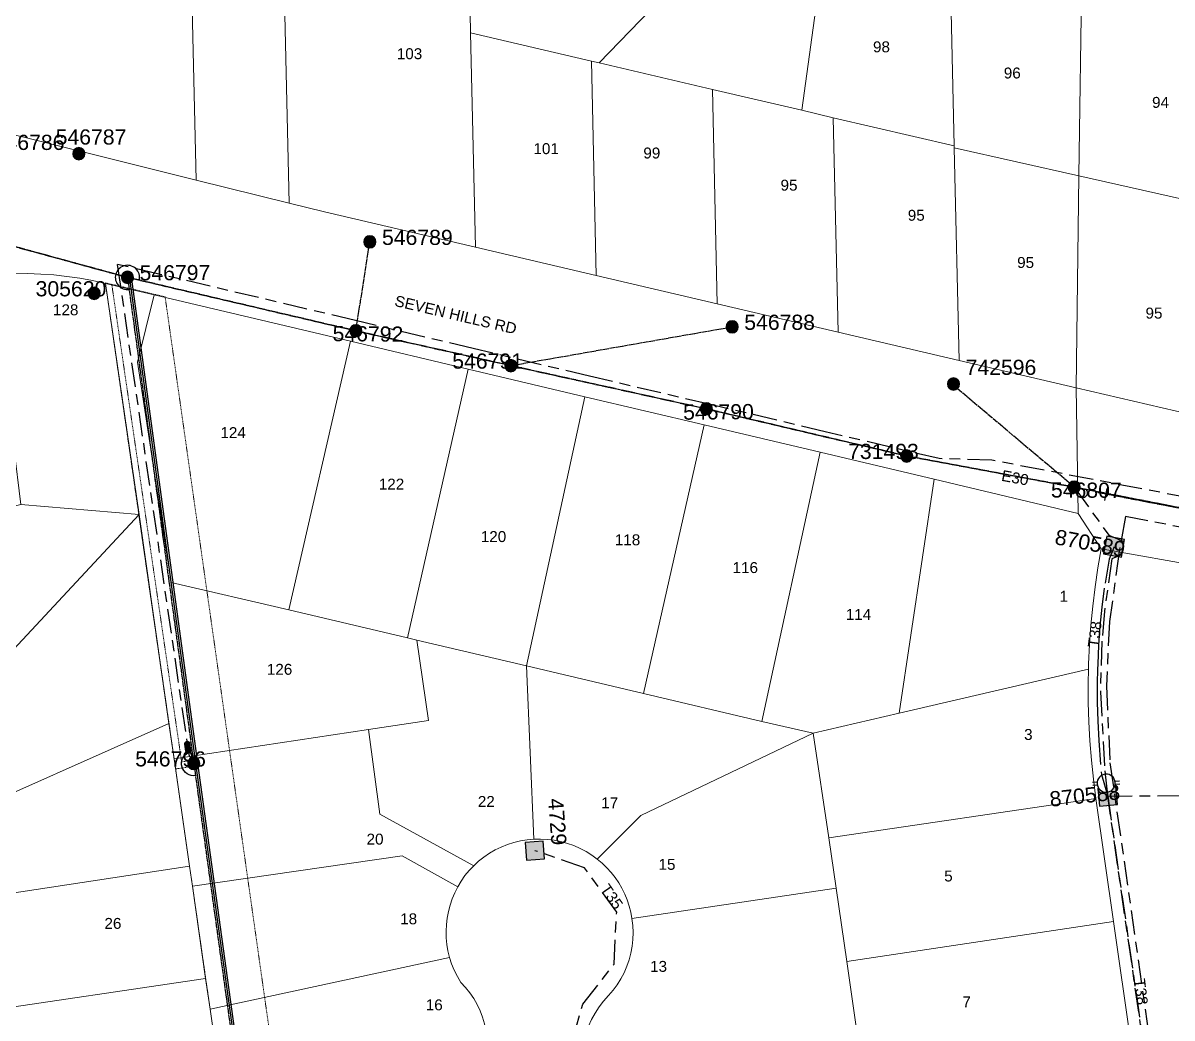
# Model space of a CAD drawing. Header units: metres. Extents: x 311460 to 313373, y 6261260 to 6263889.
# Drawn here: x 312543.7 to 312733, y 6262274.9 to 6262438.9 of the extents above; entities that cross this region are included whole.
import ezdxf
from ezdxf.enums import TextEntityAlignment as Align

# ---------------------------------------------------------------- set-up
doc = ezdxf.new("R2010")
doc.units = ezdxf.units.M
for name, pattern in [('Cable Exist OH', [1, 1, 0]), ('Cable Exist UG', [8.2, 4, -1.2, 1.8, -1.2]), ('HIDDEN', [0.375, 0.25, -0.125]), ('HIDDEN2', [0.1875, 0.125, -0.0625])]:
    doc.linetypes.add(name, pattern=pattern)
doc.layers.get('0').update_dxf_attribs({"color": 6})
for name, color, linetype, lineweight in [('Cadastre Land Parcels_SP_EXT', 9, 'Continuous', 5), ('Cadastre Other Property_SP_EXT', 9, 'HIDDEN', 5), ('Cadastre Roads_SP_EXT', 9, 'Continuous', 5)]:
    doc.layers.add(name, color=color, linetype=linetype, lineweight=lineweight)
for name, color, linetype in [('Equip_HV_EXT', 7, 'Continuous'), ('Equip_LV_EXT', 7, 'Continuous'), ('Mains_HV_EXT', 7, 'Continuous'), ('Mains_LV_EXT', 7, 'Continuous'), ('Mains_SL_EXT', 7, 'Continuous'), ('Mains_TR_EXT', 7, 'Continuous'), ('SupportsOH_SP_TR_HV_LV_SL_EXT', 7, 'Continuous'), ('SupportsUG_SP_LV_SL_EXT', 7, 'Continuous')]:
    doc.layers.add(name, color=color, linetype=linetype)
doc.layers.get('0').freeze()
doc.styles.add('COLUMN_LABEL', font='arial.ttf')
doc.styles.add('POLE_LABEL', font='arial.ttf')
doc.styles.get("Standard").update_dxf_attribs({"font": 'arial.ttf'})
doc.linetypes.add('Cable E OH', pattern='A,9.4,["E",Standard,S=1.7,R=0,X=0,Y=-1],0', length=9.4)
doc.linetypes.add('Cable P UG', pattern='A,6,-0.5,["P",Standard,S=1.7,R=0,X=0.5,Y=-1],-2.9', length=9.4)

# ---------------------------------------------------------------- blocks, each defined once
blk = doc.blocks.new('COLUMN_EXT')
blk.add_hatch(color=256).paths.add_polyline_path([(-1.49, 1.48), (-1.49, -1.49), (1.48, -1.49), (1.48, 1.48)])
blk.add_lwpolyline([(-1.49, -1.49), (1.48, -1.49), (1.48, 1.48), (-1.49, 1.48)], close=True)
for tag, height, style, flags, p in [('ASSET_NUM', 2.5, 'COLUMN_LABEL', 8, (2, 2)), ('STRUCTURE_PLANT_NUMBER', 0.2, 'POLE_LABEL', 9, (1.81, 0.03)), ('STREET_CODE', 0.2, 'COLUMN_LABEL', 9, (1.81, -0.2))]:
    blk.add_attdef(tag, text='', height=height, dxfattribs=dict(style=style, flags=flags)).set_placement(p, align=Align.MIDDLE_LEFT)
at = {"flags": 9}
for tag, p in [('COLUMN_TYPE', (1.81, -0.4)), ('OWNED_BY', (1.81, -0.6)), ('STATE', (1.81, -0.8)), ('USAGE', (1.81, -1)), ('STREETNAME', (1.81, -1.6)), ('SUBURB', (1.81, -1.8)), ('LEGEND', (1.81, -1.2)), ('LOCATION', (1.81, -1.4)), ('NOTES', (1.81, -2))]:
    blk.add_attdef(tag, text='', height=0.2, dxfattribs=at).set_placement(p, align=Align.MIDDLE_LEFT)
at = {"flags": 1}
blk.add_attdef('Z', (1.81, -2.35), '', height=0.2, dxfattribs=at)
blk = doc.blocks.new('POLE_EXT')
blk.add_hatch(color=256).paths.add_polyline_path([(-1, 0, 1), (1, 0, 1)])
blk.add_lwpolyline([(-1, 0, 1), (1, 0, 1)], format="xyb", close=True)
for tag, height, flags, p in [('pNumber', 2.5, 8, (-17.84, 2.07)), ('OWNED_BY', 0.2, 9, (1.35, -0.4)), ('SPECIAL_USE', 0.2, 9, (1.35, -0.8)), ('STATE', 0.2, 9, (1.35, -1)), ('cLV', 0.2, 9, (1.35, -1.4)), ('hDepth', 0.2, 9, (1.35, -1.6)), ('hDia', 0.2, 9, (1.35, -1.8)), ('PARENT', 0.2, 9, (1.35, -0.6)), ('USAGE', 0.2, 9, (1.35, -1.2)), ('cHV', 0.2, 9, (1.35, -2)), ('cLinedev', 0.2, 9, (1.35, -3.4)), ('pExisting', 0.2, 9, (1.35, -3.8)), ('LBRACKET', 0.2, 9, (1.35, -2.2)), ('LExisting', 0.2, 9, (1.35, -2.4)), ('LANTNUMBER', 0.2, 9, (1.35, -2.6)), ('LOther', 0.2, 9, (1.35, -2.8)), ('LRemove', 0.2, 9, (1.35, -3)), ('LEGEND', 0.2, 9, (1.35, -3.2)), ('LOCATION', 0.2, 9, (1.35, -3.6)), ('pFooting', 0.2, 9, (1.35, -4.4)), ('pNew', 0.2, 9, (1.35, -4.6)), ('pRelocate', 0.2, 9, (1.35, -5)), ('pRemove', 0.2, 9, (1.35, -5.2)), ('pReplace', 0.2, 9, (1.35, -5.4)), ('pStay', 0.2, 9, (1.35, -5.6)), ('PFNUMBER', 0.2, 9, (1.35, -4)), ('NEWPFNUMBER', 0.2, 9, (1.35, -4.2)), ('pType', 0.2, 9, (1.35, -5.8)), ('cspan', 0.2, 9, (1.35, -6)), ('STREETNAME', 0.2, 9, (1.35, -6.2)), ('SUBURB', 0.2, 9, (1.35, -6.4)), ('OPERATED_BY', 0.2, 9, (1.36, -7.01)), ('NOTES', 0.2, 9, (1.35, -6.6)), ('MAINTAINED_BY', 0.2, 9, (1.36, -6.81))]:
    blk.add_attdef(tag, text='', height=height, dxfattribs=dict(flags=flags)).set_placement(p, align=Align.MIDDLE_LEFT)
at = {"style": 'POLE_LABEL'}
for tag, height, flags, p in [('ASSET_NUM', 2.5, 8, (2, 2)), ('STRUCTURE_PLANT_NUMBER', 0.2, 9, (1.35, 0.03)), ('STREET_CODE', 0.2, 9, (1.35, -0.2))]:
    blk.add_attdef(tag, text='', height=height, dxfattribs=dict(at, flags=flags)).set_placement(p, align=Align.MIDDLE_LEFT)
at = {"flags": 1}
blk.add_attdef('Z', (1.35, -7.33), '', height=0.2, dxfattribs=at)
blk = doc.blocks.new('HV_STJ_EXT')
h = blk.add_hatch(color=256)
edge = h.paths.add_edge_path()
edge.add_ellipse((-0.59, 0.13), major_axis=(0.226, 0.226), ratio=1, start_angle=45, end_angle=135)
edge.add_line((-0.91, 0.13), (-0.91, -0.13))
edge.add_ellipse((-0.59, -0.13), major_axis=(0.226, 0.226), ratio=1, start_angle=135, end_angle=225)
edge.add_line((-0.59, -0.45), (0.59, -0.45))
edge.add_ellipse((0.59, -0.13), major_axis=(-0.226, 0.226), ratio=1, start_angle=135, end_angle=225)
edge.add_line((0.91, -0.13), (0.91, 0.13))
edge.add_ellipse((0.59, 0.13), major_axis=(-0.226, 0.226), ratio=1, start_angle=225, end_angle=315)
edge.add_line((0.59, 0.45), (-0.59, 0.45))
blk.add_lwpolyline([(-0.91, 0.13), (-0.91, -0.13, 0.414214), (-0.59, -0.45), (0.59, -0.45, 0.414214), (0.91, -0.13), (0.91, 0.13, 0.414214), (0.59, 0.45), (-0.59, 0.45, 0.414214)], format="xyb", close=True)
for tag, flags, p in [('ORIENTATION', 9, (1.5, 0)), ('Z', 1, (1.5, -0.8)), ('USAGE', 9, (1.5, -0.2)), ('LEGEND', 9, (1.5, -0.4)), ('NOTES', 9, (1.5, -0.6))]:
    blk.add_attdef(tag, text='', height=0.2, dxfattribs=dict(flags=flags)).set_placement(p, align=Align.MIDDLE_LEFT)
blk = doc.blocks.new('LV_UG_LINKS_OPEN_EXT')
blk.add_wipeout([(-0.25, 1.47), (-0.43, 1.43), (-0.61, 1.36), (-0.77, 1.28), (-0.93, 1.17), (-1.07, 1.05), (-1.19, 0.9), (-1.29, 0.75), (-1.38, 0.58), (-1.44, 0.4), (-1.48, 0.22), (-1.49, 0.03), (-1.49, -0.16), (-1.45, -0.34), (-1.4, -0.52), (-1.32, -0.69), (-1.23, -0.85), (-1.11, -1), (-0.98, -1.13), (-0.83, -1.24), (-0.66, -1.34), (-0.49, -1.41), (-0.31, -1.46), (-0.13, -1.49), (0.06, -1.49), (0.25, -1.47), (0.43, -1.43), (0.61, -1.36), (0.77, -1.28), (0.93, -1.17), (1.07, -1.05), (1.19, -0.9), (1.29, -0.75), (1.38, -0.58), (1.44, -0.4), (1.48, -0.22), (1.49, -0.03), (1.49, 0.16), (1.45, 0.34), (1.4, 0.52), (1.32, 0.69), (1.23, 0.85), (1.11, 1), (0.98, 1.13), (0.83, 1.24), (0.66, 1.34), (0.49, 1.41), (0.31, 1.46), (0.13, 1.49), (-0.06, 1.49)])
for p, q in [((-0.25, 1.47), (-0.25, 2.22)), ((0.25, 1.47), (0.25, 2.22)), ((-0.25, -1.47), (-0.25, -2.22)), ((0.25, -1.47), (0.25, -2.22))]:
    blk.add_line(p, q)
blk.add_lwpolyline([(0, -1.49, 1), (0, 1.49, 1)], format="xyb", close=True)
at = {"flags": 9}
for tag, p in [('ACTUAL_STATUS', (0, 0)), ('CONSTRUCTED_VOLTAGE', (0, -0.2)), ('OPERATING_VOLTAGE', (0, -0.6)), ('ORIENTATION', (0, -0.8)), ('STATE', (0, -1)), ('SWITCH_TYPE', (0, -1.2)), ('NO_PHASES', (0, -0.4)), ('USAGE', (0, -1.4)), ('NOTES', (0, -1.6))]:
    blk.add_attdef(tag, text='', height=0.2, dxfattribs=at).set_placement(p, align=Align.MIDDLE_LEFT)
at = {"flags": 1}
blk.add_attdef('Z', (0, 0), '', height=0.2, dxfattribs=at)
blk = doc.blocks.new('End Shackle_EXT')
at = {"flags": 9}
for tag, p in [('USAGE', (0, -1.4)), ('NOTES', (0, -1.6))]:
    blk.add_attdef(tag, text='', height=0.2, dxfattribs=at).set_placement(p, align=Align.MIDDLE_LEFT)
blk.add_wipeout([(0, 0.25), (1.81, 0.25), (1.82, -0.25), (0, -0.25)])
blk.add_line((1.81, -1), (1.81, 1))
at = {"flags": 1}
blk.add_attdef('Z', (0, 0), '', height=0.2, dxfattribs=at)
at = {"flags": 9}
for tag, p in [('CONNECTOR_TYPE', (0, 0)), ('CONSTRUCTED_VOLTAGE', (0, -0.2)), ('OPERATING_VOLTAGE', (0, -0.6)), ('ORIENTATION', (0, -0.8)), ('OWNED_BY', (0, -1)), ('STATE', (0, -1.2)), ('NO_PHASES', (0, -0.4))]:
    blk.add_attdef(tag, text='', height=0.2, dxfattribs=at).set_placement(p, align=Align.MIDDLE_LEFT)

msp = doc.modelspace()

# ---------------------------------------------------------------- linework, layer by layer
at = {"layer": 'Cadastre Land Parcels_SP_EXT', "linetype": 'Continuous'}
for points in [[(312570.14, 6262505.81), (312554.87, 6262506.84), (312555.73, 6262468.63), (312537.4, 6262469.87), (312519.08, 6262471.12), (312500.54, 6262472.36), (312508.96, 6262428.73), (312538.94, 6262421.28), (312556.88, 6262416.83), (312572.27, 6262413.01), (312571.08, 6262464.98), (312570.14, 6262505.81)], [(312586.28, 6262466.53), (312586.19, 6262470.29), (312579.07, 6262465.18), (312571.08, 6262464.98), (312572.27, 6262413.01), (312587.61, 6262409.2), (312586.28, 6262466.53)], [(312617.39, 6262440.49), (312616.78, 6262467.2), (312586.28, 6262466.53), (312587.61, 6262409.2), (312593.43, 6262407.76), (312618.27, 6262401.94), (312617.47, 6262437.27), (312617.39, 6262440.49)], [(312662.44, 6262456.92), (312661.15, 6262457.66), (312659.89, 6262458.48), (312658.69, 6262459.36), (312657.53, 6262460.31), (312656.43, 6262461.32), (312655.39, 6262462.39), (312654.4, 6262463.51), (312653.48, 6262464.68), (312652.63, 6262465.91), (312651.82, 6262467.17), (312617.39, 6262440.49), (312617.47, 6262437.27), (312637.39, 6262432.61), (312638.69, 6262432.32), (312662.44, 6262456.92)], [(312675.99, 6262453.32), (312671.67, 6262453.91), (312670.29, 6262454.14), (312668.93, 6262454.43), (312667.59, 6262454.79), (312666.26, 6262455.23), (312664.96, 6262455.73), (312663.69, 6262456.29), (312662.44, 6262456.92), (312638.69, 6262432.32), (312657.31, 6262427.95), (312672.06, 6262424.51), (312675.99, 6262453.32)], [(312696.43, 6262450.51), (312675.99, 6262453.32), (312672.06, 6262424.51), (312677.24, 6262423.28), (312697.16, 6262418.64), (312696.43, 6262450.51)], [(312718.17, 6262447.5), (312696.43, 6262450.51), (312697.16, 6262418.64), (312697.17, 6262418.33), (312717.7, 6262413.71), (312718.17, 6262447.5)], [(312737.58, 6262444.85), (312718.17, 6262447.5), (312717.7, 6262413.71), (312736.95, 6262409.35), (312738.39, 6262409.11), (312737.58, 6262444.85)], [(312637.39, 6262432.61), (312617.47, 6262437.27), (312618.27, 6262401.94), (312638.18, 6262397.28), (312637.39, 6262432.61)], [(312638.69, 6262432.32), (312637.39, 6262432.61), (312638.18, 6262397.28), (312658.1, 6262392.62), (312657.31, 6262427.95), (312638.69, 6262432.32)], [(312672.06, 6262424.51), (312657.31, 6262427.95), (312658.1, 6262392.62), (312678.02, 6262387.95), (312677.24, 6262423.28), (312672.06, 6262424.51)], [(312697.17, 6262418.33), (312697.16, 6262418.64), (312677.24, 6262423.28), (312678.02, 6262387.95), (312697.96, 6262383.29), (312697.17, 6262418.33)], [(312717.7, 6262413.71), (312697.17, 6262418.33), (312697.96, 6262383.29), (312717.28, 6262378.76), (312717.7, 6262413.71)], [(312736.95, 6262409.35), (312717.7, 6262413.71), (312717.28, 6262378.76), (312733.79, 6262374.9), (312737.7, 6262374.2), (312736.95, 6262409.35)], [(312557.31, 6262395.98), (312555.2, 6262396.43), (312553.08, 6262396.82), (312550.94, 6262397.13), (312548.8, 6262397.36), (312546.65, 6262397.51), (312544.49, 6262397.58), (312542.34, 6262397.56), (312540.19, 6262397.47), (312538.72, 6262397.35), (312543.38, 6262359.53), (312562.88, 6262357.89), (312557.31, 6262395.98)], [(312565.33, 6262394.1), (312557.31, 6262395.98), (312562.88, 6262357.89), (312567.76, 6262323.48), (312568.63, 6262317.66), (312600.65, 6262322.49), (312610.52, 6262323.98), (312608.63, 6262337.18), (312607.11, 6262337.56), (312587.52, 6262342.17), (312568.12, 6262346.71), (312562.62, 6262383.01), (312565.33, 6262394.1)], [(312587.52, 6262342.17), (312597.69, 6262386.44), (312565.33, 6262394.1), (312562.62, 6262383.01), (312568.12, 6262346.71), (312587.52, 6262342.17)], [(312617.08, 6262381.83), (312597.69, 6262386.44), (312587.52, 6262342.17), (312607.11, 6262337.56), (312617.08, 6262381.83)], [(312636.28, 6262377.29), (312617.08, 6262381.83), (312607.11, 6262337.56), (312608.63, 6262337.18), (312626.71, 6262332.97), (312636.28, 6262377.29)], [(312655.99, 6262372.65), (312636.28, 6262377.29), (312626.71, 6262332.97), (312645.99, 6262328.42), (312655.99, 6262372.65)], [(312675.09, 6262368.14), (312655.99, 6262372.65), (312645.99, 6262328.42), (312665.49, 6262323.81), (312675.09, 6262368.14)], [(312693.86, 6262363.7), (312675.09, 6262368.14), (312665.49, 6262323.81), (312673.95, 6262321.85), (312688.1, 6262325.14), (312693.86, 6262363.7)], [(312717.58, 6262358.06), (312693.86, 6262363.7), (312688.1, 6262325.14), (312719.28, 6262332.43), (312719.3, 6262333.29), (312719.45, 6262336.47), (312719.68, 6262339.64), (312719.99, 6262342.8), (312720.38, 6262345.96), (312720.85, 6262349.1), (312721.4, 6262352.23), (312717.58, 6262358.06)], [(312562.88, 6262357.89), (312543.38, 6262359.53), (312527.01, 6262355.51), (312525.94, 6262355.24), (312510.56, 6262312.53), (312510.87, 6262312.69), (312511.9, 6262313.11), (312512.95, 6262313.45), (312514.03, 6262313.72), (312515.13, 6262313.91), (312516.23, 6262314.02), (312517.35, 6262314.05), (312518.46, 6262313.99), (312519.56, 6262313.86), (312520.65, 6262313.64), (312521.43, 6262313.43), (312562.88, 6262357.89)], [(312567.76, 6262323.48), (312562.88, 6262357.89), (312521.43, 6262313.43), (312521.72, 6262313.35), (312522.77, 6262312.98), (312523.79, 6262312.53), (312524.77, 6262312.01), (312525.72, 6262311.42), (312526.61, 6262310.77), (312527.46, 6262310.05), (312528.25, 6262309.27), (312528.98, 6262308.43), (312529.65, 6262307.54), (312530.17, 6262306.74), (312567.76, 6262323.48)], [(312626.71, 6262332.97), (312608.63, 6262337.18), (312610.52, 6262323.98), (312600.65, 6262322.49), (312602.52, 6262308.52), (312617.99, 6262300.01), (312618.8, 6262300.76), (312619.67, 6262301.45), (312620.59, 6262302.07), (312621.55, 6262302.62), (312622.54, 6262303.11), (312623.57, 6262303.52), (312624.63, 6262303.86), (312625.7, 6262304.12), (312626.8, 6262304.3), (312627.89, 6262304.4), (312626.71, 6262332.97)], [(312645.99, 6262328.42), (312626.71, 6262332.97), (312627.89, 6262304.4), (312629.02, 6262304.42), (312630.14, 6262304.36), (312631.25, 6262304.22), (312632.35, 6262304), (312633.43, 6262303.71), (312634.49, 6262303.33), (312635.52, 6262302.88), (312636.51, 6262302.36), (312637.46, 6262301.76), (312638.36, 6262301.12), (312645.52, 6262308.3), (312673.95, 6262321.85), (312665.49, 6262323.81), (312645.99, 6262328.42)], [(312720.5, 6262311.1), (312720.09, 6262314.26), (312719.76, 6262317.42), (312719.5, 6262320.59), (312719.33, 6262323.76), (312719.24, 6262326.94), (312719.23, 6262330.11), (312719.28, 6262332.43), (312688.1, 6262325.14), (312673.95, 6262321.85), (312676.48, 6262304.62), (312720.5, 6262311.1)], [(312568.63, 6262317.66), (312567.76, 6262323.48), (312530.17, 6262306.74), (312530.26, 6262306.61), (312530.79, 6262305.63), (312531.25, 6262304.62), (312531.64, 6262303.58), (312531.95, 6262302.51), (312532.18, 6262301.42), (312532.33, 6262300.32), (312533.23, 6262294.16), (312571.15, 6262299.95), (312568.63, 6262317.66)], [(312617.99, 6262300.01), (312602.52, 6262308.52), (312600.65, 6262322.49), (312568.63, 6262317.66), (312571.15, 6262299.95), (312571.66, 6262296.68), (312606.19, 6262301.66), (312615.36, 6262296.55), (312615.9, 6262297.5), (312616.52, 6262298.39), (312617.22, 6262299.23), (312617.99, 6262300.01)], [(312677.71, 6262296.31), (312676.48, 6262304.62), (312673.95, 6262321.85), (312645.52, 6262308.3), (312638.36, 6262301.12), (312639.18, 6262300.43), (312639.94, 6262299.7), (312640.64, 6262298.92), (312641.3, 6262298.09), (312641.89, 6262297.21), (312642.42, 6262296.3), (312642.89, 6262295.35), (312643.28, 6262294.38), (312643.61, 6262293.37), (312643.87, 6262292.35), (312644.06, 6262291.32), (312677.71, 6262296.31)], [(312723.39, 6262290.85), (312720.5, 6262311.1), (312676.48, 6262304.62), (312677.71, 6262296.31), (312679.48, 6262284.27), (312723.39, 6262290.85)], [(312615.36, 6262296.55), (312606.19, 6262301.66), (312571.66, 6262296.68), (312573.82, 6262281.47), (312574.56, 6262276.39), (312613.98, 6262284.93), (312613.73, 6262285.99), (312613.56, 6262287.07), (312613.47, 6262288.15), (312613.44, 6262289.24), (312613.5, 6262290.33), (312613.63, 6262291.41), (312613.83, 6262292.49), (312614.1, 6262293.54), (312614.45, 6262294.57), (312614.86, 6262295.58), (312615.36, 6262296.55)], [(312535.9, 6262275.86), (312573.82, 6262281.47), (312571.66, 6262296.68), (312571.15, 6262299.95), (312533.23, 6262294.16), (312535.9, 6262275.86)], [(312679.48, 6262284.27), (312677.71, 6262296.31), (312644.06, 6262291.32), (312644.2, 6262290.18), (312644.25, 6262289.04), (312644.22, 6262287.89), (312644.1, 6262286.76), (312643.89, 6262285.63), (312643.6, 6262284.53), (312643.23, 6262283.45), (312642.77, 6262282.4), (312642.24, 6262281.39), (312641.63, 6262280.42), (312640.95, 6262279.5), (312640.2, 6262278.64), (312639.4, 6262277.72), (312638.66, 6262276.76), (312638, 6262275.74), (312637.41, 6262274.67), (312636.91, 6262273.59), (312681.08, 6262273.11), (312679.48, 6262284.27)], [(312726.26, 6262270.91), (312723.39, 6262290.85), (312679.48, 6262284.27), (312681.08, 6262273.11), (312682.35, 6262264.33), (312726.26, 6262270.91)], [(312620.48, 6262269.55), (312620.01, 6262272.84), (312619.78, 6262273.95), (312619.46, 6262275.05), (312619.06, 6262276.11), (312618.57, 6262277.14), (312618, 6262278.12), (312617.36, 6262279.06), (312616.64, 6262279.94), (312615.86, 6262280.76), (312615.3, 6262281.76), (312614.79, 6262282.79), (312614.35, 6262283.85), (312613.98, 6262284.93), (312574.56, 6262276.39), (312576.42, 6262263.43), (312576.96, 6262259.73), (312620.48, 6262269.55)], [(312574.56, 6262276.39), (312573.82, 6262281.47), (312535.9, 6262275.86), (312538.5, 6262258.08), (312576.42, 6262263.43), (312574.56, 6262276.39)]]:
    msp.add_lwpolyline(points, close=True, dxfattribs=at)
at = {"layer": 'Cadastre Other Property_SP_EXT', "linetype": 'HIDDEN2'}
for points in [[(312569.87, 6262317.13), (312558.36, 6262395.82), (312557.31, 6262396.07), (312567.75, 6262323.57), (312568.88, 6262315.97), (312572.54, 6262316.52), (312572.4, 6262317.51), (312569.87, 6262317.13)], [(312557.31, 6262396.07), (312562.81, 6262357.91), (312568.62, 6262317.75), (312571.15, 6262300.04), (312571.65, 6262296.77), (312573.82, 6262281.56), (312574.56, 6262276.48), (312576.41, 6262263.52), (312576.96, 6262259.82), (312578.95, 6262245.86), (312579.23, 6262244.09), (312581.61, 6262227.4), (312581.77, 6262226.34), (312584.16, 6262209.71), (312584.29, 6262208.79), (312589.48, 6262172.73), (312592.06, 6262154.86), (312594.61, 6262136.54), (312603.49, 6262137.9), (312567.15, 6262393.76), (312557.31, 6262396.07)]]:
    msp.add_lwpolyline(points, close=True, dxfattribs=at)
at = {"layer": 'Cadastre Roads_SP_EXT', "linetype": 'Continuous'}
for points in [[(312542.34, 6262397.56), (312544.49, 6262397.58), (312546.65, 6262397.51), (312548.8, 6262397.36), (312550.94, 6262397.13), (312553.08, 6262396.82), (312555.2, 6262396.43), (312557.31, 6262395.98), (312565.33, 6262394.1), (312597.69, 6262386.44), (312617.08, 6262381.83), (312636.28, 6262377.29), (312655.99, 6262372.65), (312675.09, 6262368.14), (312693.86, 6262363.7), (312717.58, 6262358.06), (312717.43, 6262368.41), (312717.28, 6262378.76), (312697.96, 6262383.29), (312678.02, 6262387.95), (312658.1, 6262392.62), (312638.18, 6262397.28), (312618.27, 6262401.94), (312593.43, 6262407.76), (312587.61, 6262409.2), (312572.27, 6262413.01), (312572.27, 6262413.01), (312556.88, 6262416.83), (312538.94, 6262421.28)], [(312738.79, 6262349.16), (312721.4, 6262352.23), (312720.85, 6262349.1), (312720.38, 6262345.96), (312719.99, 6262342.8), (312719.68, 6262339.64), (312719.45, 6262336.47), (312719.3, 6262333.29), (312719.28, 6262332.43), (312719.23, 6262330.11), (312719.24, 6262326.94), (312719.33, 6262323.76), (312719.5, 6262320.59), (312719.76, 6262317.42), (312720.09, 6262314.26), (312720.5, 6262311.1), (312723.39, 6262290.85), (312726.26, 6262270.91)], [(312637.41, 6262274.67), (312638, 6262275.74), (312638.66, 6262276.76), (312639.4, 6262277.72), (312640.2, 6262278.64), (312640.95, 6262279.5), (312641.63, 6262280.42), (312642.24, 6262281.39), (312642.77, 6262282.4), (312643.23, 6262283.45), (312643.6, 6262284.53), (312643.89, 6262285.63), (312644.1, 6262286.76), (312644.22, 6262287.89), (312644.25, 6262289.04), (312644.2, 6262290.18), (312644.06, 6262291.32), (312643.87, 6262292.35), (312643.61, 6262293.37), (312643.28, 6262294.38), (312642.89, 6262295.35), (312642.42, 6262296.3), (312641.89, 6262297.21), (312641.3, 6262298.09), (312640.64, 6262298.92), (312639.94, 6262299.7), (312639.18, 6262300.43), (312638.36, 6262301.12), (312638.36, 6262301.12), (312637.46, 6262301.76), (312636.51, 6262302.36), (312635.52, 6262302.88), (312634.49, 6262303.33), (312633.43, 6262303.71), (312632.35, 6262304), (312631.25, 6262304.22), (312630.14, 6262304.36), (312629.02, 6262304.42), (312627.89, 6262304.4), (312626.8, 6262304.3), (312625.7, 6262304.12), (312624.63, 6262303.86), (312623.57, 6262303.52), (312622.54, 6262303.11), (312621.55, 6262302.62), (312620.59, 6262302.07), (312619.67, 6262301.45), (312618.8, 6262300.76), (312617.99, 6262300.01), (312617.22, 6262299.23), (312616.52, 6262298.39), (312615.9, 6262297.5), (312615.36, 6262296.55), (312614.86, 6262295.58), (312614.45, 6262294.57), (312614.1, 6262293.54), (312613.83, 6262292.49), (312613.63, 6262291.41), (312613.5, 6262290.33), (312613.44, 6262289.24), (312613.47, 6262288.15), (312613.56, 6262287.07), (312613.73, 6262285.99), (312613.98, 6262284.93), (312614.35, 6262283.85), (312614.79, 6262282.79), (312615.3, 6262281.76), (312615.86, 6262280.76), (312616.64, 6262279.94), (312617.36, 6262279.06), (312618, 6262278.12), (312618.57, 6262277.14), (312619.06, 6262276.11), (312619.46, 6262275.05), (312619.78, 6262273.95)]]:
    msp.add_lwpolyline(points, dxfattribs=at)
at = {"layer": 'Mains_HV_EXT', "linetype": 'Cable P UG'}
msp.add_lwpolyline([(312561.21, 6262397.21), (312572.16, 6262316.9), (312582.97, 6262239), (312595.81, 6262156.27), (312605.8, 6262073.71), (312617.17, 6261993.28), (312629.79, 6261914.24), (312642.01, 6261831.2), (312649.66, 6261752.61), (312654.97, 6261699.69), (312664.4, 6261605.18), (312670.98, 6261528.11), (312681.52, 6261426.01), (312691.82, 6261339.74), (312699.26, 6261260.43)], dxfattribs=at)
at = {"layer": 'Mains_HV_EXT', "linetype": 'Cable E OH'}
msp.add_lwpolyline([(312561.48, 6262397.44), (312572.46, 6262316.94), (312583.26, 6262239.05), (312596.11, 6262156.31), (312606.09, 6262073.74), (312617.47, 6261993.32), (312630.09, 6261914.29), (312642.31, 6261831.23), (312649.96, 6261752.64), (312655.27, 6261699.72), (312664.7, 6261605.21), (312671.28, 6261528.14), (312681.82, 6261426.04), (312692.12, 6261339.76), (312699.56, 6261260.46)], dxfattribs=at)
at = {"layer": 'Mains_HV_EXT', "linetype": 'Cable Exist UG'}
msp.add_lwpolyline([(312570.88, 6262319.53), (312571.06, 6262318.32), (312571.87, 6262316.86)], dxfattribs=at)
at = {"layer": 'Mains_HV_EXT', "linetype": 'Continuous'}
msp.add_lwpolyline([(312572.14, 6262314.88, -0.855559), (312571, 6262318.67)], format="xyb", dxfattribs=at)
at = {"layer": 'Mains_HV_EXT', "linetype": 'Cable Exist OH'}
msp.add_lwpolyline([(312571.87, 6262316.86), (312582.67, 6262238.96), (312595.52, 6262156.23), (312605.5, 6262073.67), (312616.87, 6261993.23), (312629.49, 6261914.19), (312641.71, 6261831.16), (312649.36, 6261752.58)], dxfattribs=at)
at = {"layer": 'Mains_LV_EXT', "linetype": 'Cable Exist OH'}
for points in [[(312560.94, 6262396.97), (312505.94, 6262412)], [(312598.58, 6262388.16), (312560.94, 6262396.97)], [(312624.11, 6262382.43), (312598.58, 6262388.16)], [(312656.31, 6262375.31), (312624.11, 6262382.43)], [(312689.33, 6262367.54), (312656.31, 6262375.31)], [(312716.94, 6262362.41), (312689.33, 6262367.54)]]:
    msp.add_lwpolyline(points, dxfattribs=at)
at = {"layer": 'Mains_LV_EXT', "linetype": 'Continuous'}
for points in [[(312562.89, 6262396.51, 1), (312558.99, 6262397.4)], [(312718.1, 6262360.79, 0.816018), (312718.9, 6262362.03)]]:
    msp.add_lwpolyline(points, format="xyb", dxfattribs=at)
at = {"layer": 'Mains_LV_EXT', "linetype": 'Cable Exist UG'}
msp.add_lwpolyline([(312635.49, 6262254.28), (312633.43, 6262268.61), (312635.97, 6262277.19), (312641.12, 6262283.83), (312641.55, 6262292.38), (312636.26, 6262299.67), (312628.08, 6262302.5)], dxfattribs=at)
at = {"layer": 'Mains_SL_EXT', "linetype": 'Cable Exist OH'}
for points in [[(312505.94, 6262412), (312560.94, 6262396.97)], [(312598.58, 6262388.16), (312600.88, 6262402.81)], [(312560.94, 6262396.97), (312598.58, 6262388.16)], [(312624.11, 6262382.43), (312660.57, 6262388.82)], [(312598.58, 6262388.16), (312624.11, 6262382.43)], [(312624.11, 6262382.43), (312656.31, 6262375.31), (312689.33, 6262367.54)], [(312716.94, 6262362.41), (312697, 6262379.21)], [(312689.33, 6262367.54), (312716.94, 6262362.41)]]:
    msp.add_lwpolyline(points, dxfattribs=at)
at = {"layer": 'Mains_SL_EXT', "linetype": 'Cable Exist UG'}
msp.add_lwpolyline([(312635.49, 6262254.28), (312633.43, 6262268.61), (312635.97, 6262277.19), (312641.12, 6262283.83), (312641.55, 6262292.38), (312636.26, 6262299.67), (312628.08, 6262302.5)], dxfattribs=at)
at = {"layer": 'Mains_TR_EXT', "linetype": 'Cable Exist OH'}
for points in [[(312505.94, 6262412), (312560.94, 6262396.97)], [(312560.94, 6262396.97), (312571.87, 6262316.86), (312582.67, 6262238.96), (312595.52, 6262156.23), (312605.5, 6262073.67), (312616.87, 6261993.23), (312629.49, 6261914.19), (312641.71, 6261831.16), (312649.36, 6261752.58), (312654.67, 6261699.66), (312664.1, 6261605.16), (312670.68, 6261528.09), (312681.22, 6261425.98), (312691.52, 6261339.71), (312698.96, 6261260.41)]]:
    msp.add_lwpolyline(points, dxfattribs=at)
at = {"layer": 'Mains_TR_EXT', "linetype": 'Continuous'}
msp.add_lwpolyline([(312559.01, 6262397.48, 0.535315), (312561.21, 6262394.99)], format="xyb", dxfattribs=at)

# ---------------------------------------------------------------- block references
at = {"layer": 'Equip_HV_EXT', "rotation": 98.29926674321506}
msp.add_blockref('HV_STJ_EXT', (312570.88, 6262319.53), dxfattribs=at)
at = {"layer": 'SupportsOH_SP_TR_HV_LV_SL_EXT'}
ref = msp.add_blockref('POLE_EXT', (312552.94, 6262417.35), dxfattribs=at)
ref.add_attrib('ASSET_NUM', '546787', dxfattribs={"layer": '0', "height": 2.5, "style": 'POLE_LABEL'}).set_placement((312554.94, 6262418.1), align=Align.BOTTOM_CENTER)
ref = msp.add_blockref('POLE_EXT', (312536.91, 6262418.46), dxfattribs=at)
ref.add_attrib('ASSET_NUM', '546786', dxfattribs={"layer": '0', "height": 2.5, "style": 'POLE_LABEL'}).set_placement((312538.91, 6262419.21), align=Align.MIDDLE_LEFT)
ref = msp.add_blockref('POLE_EXT', (312600.88, 6262402.81), dxfattribs=at)
ref.add_attrib('ASSET_NUM', '546789', dxfattribs={"layer": '0', "height": 2.5, "style": 'POLE_LABEL'}).set_placement((312602.88, 6262403.56), align=Align.MIDDLE_LEFT)
ref = msp.add_blockref('POLE_EXT', (312560.94, 6262396.97), dxfattribs=dict(at, rotation=359.8564420800631))
ref.add_attrib('ASSET_NUM', '546797', dxfattribs={"layer": '0', "height": 2.5, "rotation": 0.2105, "style": 'POLE_LABEL'}).set_placement((312562.94, 6262397.72), align=Align.MIDDLE_LEFT)
ref = msp.add_blockref('POLE_EXT', (312555.46, 6262394.34), dxfattribs=at)
ref.add_attrib('ASSET_NUM', '305620', dxfattribs={"layer": '0', "height": 2.5, "rotation": 359.9801, "style": 'POLE_LABEL'}).set_placement((312557.46, 6262395.09), align=Align.MIDDLE_RIGHT)
ref = msp.add_blockref('POLE_EXT', (312660.57, 6262388.82), dxfattribs=at)
ref.add_attrib('ASSET_NUM', '546788', dxfattribs={"layer": '0', "height": 2.5, "style": 'POLE_LABEL'}).set_placement((312662.57, 6262389.57), align=Align.MIDDLE_LEFT)
ref = msp.add_blockref('POLE_EXT', (312598.58, 6262388.16), dxfattribs=at)
ref.add_attrib('ASSET_NUM', '546792', dxfattribs={"layer": '0', "height": 2.5, "rotation": 359.5209, "style": 'POLE_LABEL'}).set_placement((312600.58, 6262388.91), align=Align.TOP_CENTER)
ref = msp.add_blockref('POLE_EXT', (312624.11, 6262382.43), dxfattribs=at)
ref.add_attrib('ASSET_NUM', '546791', dxfattribs={"layer": '0', "height": 2.5, "style": 'POLE_LABEL'}).set_placement((312626.11, 6262383.18), align=Align.MIDDLE_RIGHT)
ref = msp.add_blockref('POLE_EXT', (312697.04, 6262379.4), dxfattribs=at)
ref.add_attrib('ASSET_NUM', '742596', dxfattribs={"layer": '0', "height": 2.5, "style": 'POLE_LABEL'}).set_placement((312699.04, 6262380.15), align=Align.BOTTOM_LEFT)
ref = msp.add_blockref('POLE_EXT', (312656.31, 6262375.31), dxfattribs=at)
ref.add_attrib('ASSET_NUM', '546790', dxfattribs={"layer": '0', "height": 2.5, "rotation": 0.478, "style": 'POLE_LABEL'}).set_placement((312658.31, 6262376.06), align=Align.TOP_CENTER)
ref = msp.add_blockref('POLE_EXT', (312689.33, 6262367.54), dxfattribs=at)
ref.add_attrib('ASSET_NUM', '731493', dxfattribs={"layer": '0', "height": 2.5, "style": 'POLE_LABEL'}).set_placement((312691.33, 6262368.29), align=Align.MIDDLE_RIGHT)
ref = msp.add_blockref('POLE_EXT', (312571.87, 6262316.86), dxfattribs=dict(at, rotation=359.8559420872655))
ref.add_attrib('ASSET_NUM', '546796', dxfattribs={"layer": '0', "height": 2.5, "rotation": 359.8465, "style": 'POLE_LABEL'}).set_placement((312573.87, 6262317.61), align=Align.MIDDLE_RIGHT)
at = {"layer": 'SupportsUG_SP_LV_SL_EXT'}
ref = msp.add_blockref('COLUMN_EXT', (312723.51, 6262352.59), dxfattribs=dict(at, rotation=79.39007650807837))
ref.add_attrib('ASSET_NUM', '870589', dxfattribs={"layer": '0', "height": 2.5, "rotation": 349.3901, "style": 'COLUMN_LABEL'}).set_placement((312725.51, 6262353.34), align=Align.TOP_RIGHT)
ref = msp.add_blockref('COLUMN_EXT', (312722.47, 6262311.48), dxfattribs=dict(at, rotation=5.145123699219272))
ref.add_attrib('ASSET_NUM', '870588', dxfattribs={"layer": '0', "height": 2.5, "rotation": 6.1796, "style": 'COLUMN_LABEL'}).set_placement((312724.47, 6262312.23), align=Align.MIDDLE_RIGHT)
ref = msp.add_blockref('COLUMN_EXT', (312628.08, 6262302.5), dxfattribs=dict(at, rotation=184.2885046772772))
ref.add_attrib('ASSET_NUM', '4729', dxfattribs={"layer": '0', "height": 2.5, "rotation": 274.3247, "style": 'COLUMN_LABEL'}).set_placement((312630.08, 6262303.25), align=Align.BOTTOM_RIGHT)

# ---------------------------------------------------------------- texts
at = {"layer": 'Cadastre Land Parcels_SP_EXT'}
for s, p in [('103', (312605.32, 6262432.92)), ('98', (312683.78, 6262434.05)), ('96', (312705.33, 6262429.74)), ('94', (312729.76, 6262424.9)), ('101', (312627.83, 6262417.28)), ('99', (312645.94, 6262416.56)), ('95', (312668.55, 6262411.26)), ('95', (312689.51, 6262406.3)), ('95', (312707.53, 6262398.52)), ('128', (312548.67, 6262390.72)), ('95', (312728.68, 6262390.18)), ('124', (312576.26, 6262370.49)), ('122', (312602.35, 6262362)), ('120', (312619.16, 6262353.36)), ('118', (312641.24, 6262352.83)), ('116', (312660.64, 6262348.25)), ('1', (312714.53, 6262343.53)), ('114', (312679.3, 6262340.53)), ('126', (312583.91, 6262331.49)), ('3', (312708.68, 6262320.75)), ('22', (312618.67, 6262309.71)), ('17', (312639.01, 6262309.49)), ('20', (312600.34, 6262303.51)), ('15', (312648.44, 6262299.35)), ('5', (312695.51, 6262297.43)), ('18', (312605.88, 6262290.38)), ('26', (312557.15, 6262289.62)), ('13', (312647.05, 6262282.54)), ('16', (312610.09, 6262276.2)), ('7', (312698.51, 6262276.69))]:
    msp.add_text(s, height=1.8, dxfattribs=at).set_placement(p)
at = {"layer": 'Cadastre Roads_SP_EXT'}
msp.add_text('SEVEN HILLS RD', height=1.8, rotation=346.7565, dxfattribs=at).set_placement((312604.83, 6262392.29))
at = {"layer": 'Mains_LV_EXT'}
for s, rotation, p in [('E30', 349.4797, (312704.83, 6262363.47)), ('T38', 82.5597, (312720.93, 6262335.89)), ('T35', 304.7818, (312638.77, 6262296.2)), ('T38', 276.9938, (312726.79, 6262281.3))]:
    msp.add_text(s, height=1.8, rotation=rotation, dxfattribs=at).set_placement(p)

# ---------------------------------------------------------------- next in the draw order: block references
at = {"layer": 'Equip_LV_EXT', "rotation": 273.427748719798}
msp.add_blockref('LV_UG_LINKS_OPEN_EXT', (312722.2, 6262313.63), dxfattribs=at)
at = {"layer": 'Mains_SL_EXT', "rotation": 348.0361865092596}
msp.add_blockref('End Shackle_EXT', (312720.41, 6262361.57), dxfattribs=at)

# ---------------------------------------------------------------- next in the draw order: linework, layer by layer
at = {"layer": 'Mains_HV_EXT', "linetype": 'Cable Exist OH'}
msp.add_lwpolyline([(312479.43, 6262418.47), (312505.94, 6262412), (312560.94, 6262396.97), (312598.58, 6262388.16), (312624.11, 6262382.43), (312656.31, 6262375.31), (312689.33, 6262367.54), (312716.94, 6262362.41), (312768.3, 6262352.39), (312933.7, 6262323.56), (312974.57, 6262319.38)], dxfattribs=at)
at = {"layer": 'Mains_HV_EXT', "linetype": 'Cable Exist UG'}
for points in [[(312933.95, 6262325.4), (312842.45, 6262341.37), (312768.37, 6262354.42), (312703.36, 6262366.84), (312694.67, 6262367.1), (312675.9, 6262371.54), (312656.8, 6262376.06), (312637.08, 6262380.69), (312617.89, 6262385.23), (312598.5, 6262389.85), (312566.13, 6262397.51), (312559.26, 6262399.11), (312570.88, 6262319.53)], [(312886.49, 6262328.61), (312769.33, 6262349.12), (312725.39, 6262357.55), (312724.35, 6262351.8), (312722.74, 6262340.24), (312722.23, 6262329.67), (312722.82, 6262317), (312734.31, 6262236.69), (312734.75, 6262232.53), (312729.48, 6262231.75)]]:
    msp.add_lwpolyline(points, dxfattribs=at)
at = {"layer": 'Mains_LV_EXT', "linetype": 'Cable Exist UG'}
for points in [[(312716.94, 6262362.41), (312722.63, 6262354.48), (312725.11, 6262353.46), (312724.73, 6262351.27), (312723.12, 6262350.6), (312721.92, 6262341.95), (312721.5, 6262337.04), (312721.24, 6262328.67), (312721.96, 6262315.65), (312722.47, 6262311.48)], [(312722.47, 6262311.48), (312731.05, 6262251.53)]]:
    msp.add_lwpolyline(points, dxfattribs=at)
at = {"layer": 'Mains_LV_EXT', "linetype": 'Cable Exist OH'}
msp.add_lwpolyline([(312768.3, 6262352.39), (312716.94, 6262362.41)], dxfattribs=at)
at = {"layer": 'Mains_SL_EXT', "linetype": 'Cable Exist OH'}
msp.add_lwpolyline([(312768.3, 6262352.39), (312720.41, 6262361.57)], dxfattribs=at)
at = {"layer": 'Mains_SL_EXT', "linetype": 'Cable Exist UG'}
for points in [[(312723.51, 6262352.59), (312722.68, 6262350.55), (312722.68, 6262350.55), (312721.87, 6262345.75), (312721.48, 6262342.64), (312721.18, 6262339.51), (312720.95, 6262336.38), (312720.8, 6262333.24), (312720.78, 6262332.4), (312720.73, 6262330.1), (312720.74, 6262326.96), (312720.83, 6262323.82), (312721, 6262320.68), (312721.41, 6262315.04), (312722.47, 6262311.48)], [(312722.47, 6262311.48), (312739.96, 6262311.65), (312741.15, 6262323.04), (312742.9, 6262330.49), (312745.34, 6262337.69), (312745.51, 6262339.59)], [(312731.05, 6262251.53), (312722.47, 6262311.48)]]:
    msp.add_lwpolyline(points, dxfattribs=at)

# ---------------------------------------------------------------- next in the draw order: block references
at = {"layer": 'SupportsOH_SP_TR_HV_LV_SL_EXT'}
ref = msp.add_blockref('POLE_EXT', (312716.94, 6262362.41), dxfattribs=at)
ref.add_attrib('ASSET_NUM', '546807', dxfattribs={"layer": '0', "height": 2.5, "rotation": 359.6439, "style": 'POLE_LABEL'}).set_placement((312718.94, 6262363.16), align=Align.TOP_CENTER)

doc.saveas('drawing.dxf')
